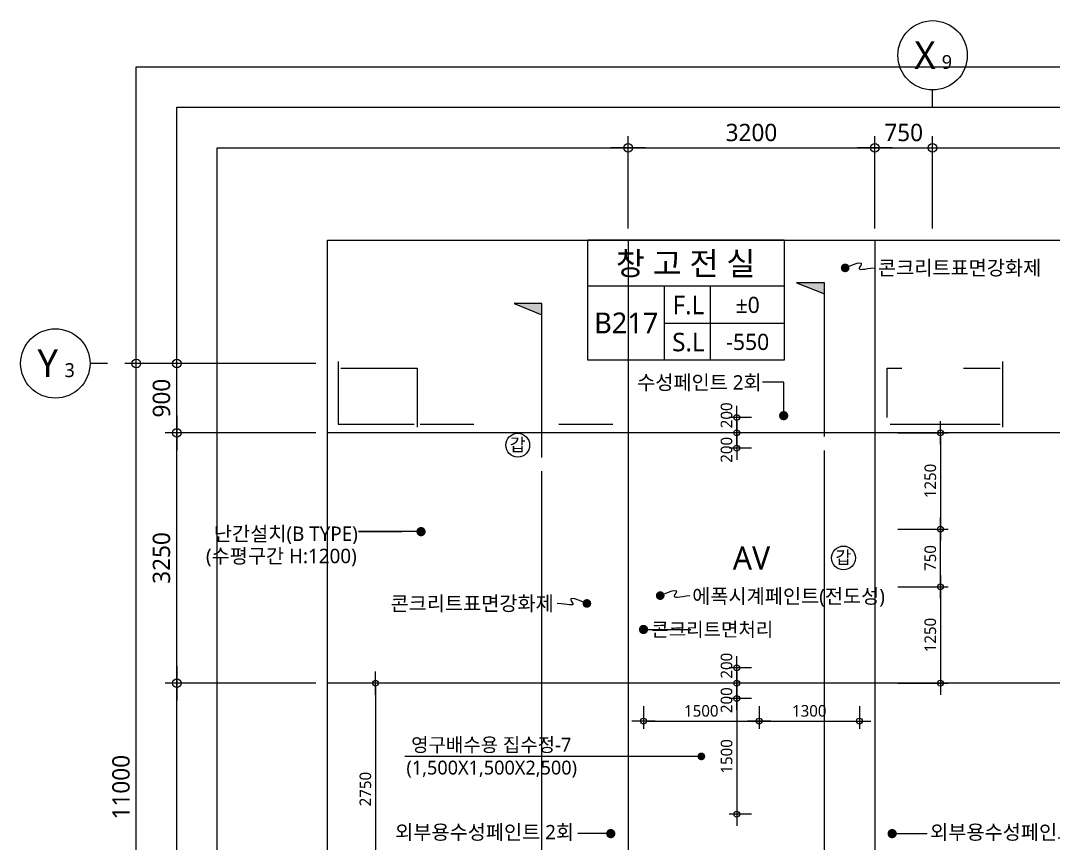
# Model space of a CAD drawing. Header units: millimetres. Extents: x -26983 to 60590, y 825 to 42375.
# Drawn here: x 4271 to 17668, y 31696 to 42375 of the extents above; entities that cross this region are included whole.
import ezdxf
from ezdxf.enums import TextEntityAlignment as Align

# ---------------------------------------------------------------- set-up
doc = ezdxf.new("R2010")
doc.units = ezdxf.units.MM
doc.header["$LTSCALE"] = 100
doc.header["$MEASUREMENT"] = 0
doc.header["$PDSIZE"] = -10
doc.linetypes.add('CEN', pattern=[62, 60, -1, 0, -1])
doc.layers.get('0').update_dxf_attribs({"linetype": 'CONTINUOUS'})
doc.layers.get('Defpoints').update_dxf_attribs({"color": 171, "linetype": 'CONTINUOUS'})
for name, color, linetype in [('CEN(ST)', 1, 'CEN'), ('INS', 251, 'BATTING'), ('LED', 7, 'CONTINUOUS'), ('NDIM', 7, 'CONTINUOUS'), ('SYM', 7, 'CONTINUOUS'), ('SYM(AXIS)', 7, 'CONTINUOUS'), ('TEXT(AXIS)', 2, 'CONTINUOUS'), ('TEXT(MIN)', 7, 'CONTINUOUS'), ('TEXT(NOTE小)', 1, 'CONTINUOUS'), ('TEXT(노트)', 7, 'CONTINUOUS'), ('TEXT(실명)', 3, 'CONTINUOUS'), ('TEXT-기입', 6, 'CONTINUOUS'), ('TITLE', 7, 'CONTINUOUS')]:
    doc.layers.add(name, color=color, linetype=linetype)
doc.styles.add('CGS', font='cgse', dxfattribs={"bigfont": 'cgs'})
doc.styles.add('나눔바른고딕', font='NanumBarunGothic.ttf')
doc.linetypes.add('BATTING', pattern='A,0.0001,-0.1,[134,ltypeshp.shx,S=0.1,R=0,X=-0.1,Y=0],-0.2,[134,ltypeshp.shx,S=0.1,R=180,X=0.1,Y=0],-0.1', length=0.4001)
doc.dimstyles.new('NDIM 1200', dxfattribs={"dimscale": 75, "dimtxt": 3, "dimasz": 1, "dimexe": 2, "dimexo": 2, "dimgap": 1, "dimtad": 1, "dimdec": 0, "dimdsep": 46, "dimtxsty": 'CGS', "dimblk": 'DOT0', "dimcen": 1, "dimdle": 8, "dimclrd": 256, "dimclre": 256, "dimclrt": 256, "dimadec": 0, "dimazin": 0, "dimtfac": 1, "dimtdec": 0, "dimtix": 1, "dimtmove": 2, "dimatfit": 3, "dimldrblk": 'DOT0', "dimfxl": 1, "dimtolj": 1, "dimtzin": 0, "dimlwd": -1, "dimlwe": -1, "dimarcsym": 0})

# ---------------------------------------------------------------- blocks, each defined once
blk = doc.blocks.new('DOT0')
blk.add_line((-3, 0), (3, 0))
at = {"color": 6}
blk.add_circle((0, 0), 0.75, dxfattribs=at)
blk = doc.blocks.new('*D13')
at = {"layer": 'Defpoints', "color": 0, "ltscale": 0.4, "transparency": 16777216}
for p in [(6296, 33775), (8251, 33775), (8251, 27975)]:
    blk.add_point(p, dxfattribs=at)
at = {"layer": 'NDIM', "ltscale": 0.4, "transparency": 16777216}
for p, q in [((8101, 33775), (6146, 33775)), ((6296, 28050), (6296, 33700)), ((8101, 27975), (6146, 27975))]:
    blk.add_line(p, q, dxfattribs=at)
at = {"layer": 'NDIM', "ltscale": 0.4, "transparency": 16777216, "xscale": 75, "yscale": 75, "zscale": 75}
for p, rotation in [((6296, 33775), 90), ((6296, 27975), 270)]:
    blk.add_blockref('DOT0', p, dxfattribs=dict(at, rotation=rotation))
at = {"layer": 'NDIM', "ltscale": 0.4, "transparency": 16777216, "insert": (6098, 30875), "char_height": 225, "attachment_point": 5, "rotation": 90, "style": '나눔바른고딕'}
blk.add_mtext('\\A1;5800', dxfattribs=at)
blk = doc.blocks.new('*D15')
at = {"layer": 'Defpoints', "color": 0, "ltscale": 0.4, "transparency": 16777216}
for p in [(6296, 37025), (8251, 37025), (8251, 33775)]:
    blk.add_point(p, dxfattribs=at)
at = {"layer": 'NDIM', "ltscale": 0.4, "transparency": 16777216}
for p, q in [((8101, 37025), (6146, 37025)), ((6296, 33850), (6296, 36950)), ((8101, 33775), (6146, 33775))]:
    blk.add_line(p, q, dxfattribs=at)
at = {"layer": 'NDIM', "ltscale": 0.4, "transparency": 16777216, "xscale": 75, "yscale": 75, "zscale": 75}
for p, rotation in [((6296, 37025), 90), ((6296, 33775), 270)]:
    blk.add_blockref('DOT0', p, dxfattribs=dict(at, rotation=rotation))
at = {"layer": 'NDIM', "ltscale": 0.4, "transparency": 16777216, "insert": (6098, 35400), "char_height": 225, "attachment_point": 5, "rotation": 90, "style": '나눔바른고딕'}
blk.add_mtext('\\A1;3250', dxfattribs=at)
blk = doc.blocks.new('*D16')
at = {"layer": 'Defpoints', "color": 0, "ltscale": 0.4, "transparency": 16777216}
for p in [(5771, 37925), (8251, 37925), (8251, 26925)]:
    blk.add_point(p, dxfattribs=at)
at = {"layer": 'NDIM', "ltscale": 0.4, "transparency": 16777216}
for p, q in [((8101, 37925), (5621, 37925)), ((5771, 27000), (5771, 37850)), ((8101, 26925), (5621, 26925))]:
    blk.add_line(p, q, dxfattribs=at)
at = {"layer": 'NDIM', "ltscale": 0.4, "transparency": 16777216, "xscale": 75, "yscale": 75, "zscale": 75}
for p, rotation in [((5771, 37925), 90), ((5771, 26925), 270)]:
    blk.add_blockref('DOT0', p, dxfattribs=dict(at, rotation=rotation))
at = {"layer": 'NDIM', "ltscale": 0.4, "transparency": 16777216, "insert": (5573, 32425), "char_height": 225, "attachment_point": 5, "rotation": 90, "style": '나눔바른고딕'}
blk.add_mtext('\\A1;11000', dxfattribs=at)
blk = doc.blocks.new('A$C2F20087E')
at = {"layer": 'SYM(AXIS)'}
blk.add_line((600, 0), (600, 300), dxfattribs=at)
blk.add_circle((600, 900), 600, dxfattribs=at)
blk = doc.blocks.new('*D17')
at = {"layer": 'Defpoints', "color": 0, "ltscale": 0.4, "transparency": 16777216}
for p in [(6296, 37925), (8251, 37925), (8251, 37025)]:
    blk.add_point(p, dxfattribs=at)
at = {"layer": 'NDIM', "ltscale": 0.4, "transparency": 16777216}
for p, q in [((8101, 37925), (6146, 37925)), ((6296, 37100), (6296, 37850)), ((8101, 37025), (6146, 37025))]:
    blk.add_line(p, q, dxfattribs=at)
at = {"layer": 'NDIM', "ltscale": 0.4, "transparency": 16777216, "xscale": 75, "yscale": 75, "zscale": 75}
for p, rotation in [((6296, 37925), 90), ((6296, 37025), 270)]:
    blk.add_blockref('DOT0', p, dxfattribs=dict(at, rotation=rotation))
at = {"layer": 'NDIM', "ltscale": 0.4, "transparency": 16777216, "insert": (6098, 37475), "char_height": 225, "attachment_point": 5, "rotation": 90, "style": '나눔바른고딕'}
blk.add_mtext('\\A1;900', dxfattribs=at)
blk = doc.blocks.new('*D18')
at = {"layer": 'Defpoints', "color": 0, "ltscale": 0.4, "transparency": 16777216}
for p in [(16101, 40725), (15351, 39525), (16101, 39525)]:
    blk.add_point(p, dxfattribs=at)
at = {"layer": 'NDIM', "ltscale": 0.4, "transparency": 16777216}
for p, q in [((15351, 39675), (15351, 40875)), ((16101, 39675), (16101, 40875)), ((15426, 40725), (16026, 40725))]:
    blk.add_line(p, q, dxfattribs=at)
at = {"layer": 'NDIM', "ltscale": 0.4, "transparency": 16777216, "xscale": 75, "yscale": 75, "zscale": 75, "rotation": 180}
blk.add_blockref('DOT0', (15351, 40725), dxfattribs=at)
at = {"layer": 'NDIM', "ltscale": 0.4, "transparency": 16777216, "xscale": 75, "yscale": 75, "zscale": 75}
blk.add_blockref('DOT0', (16101, 40725), dxfattribs=at)
at = {"layer": 'NDIM', "ltscale": 0.4, "transparency": 16777216, "insert": (15726, 40922), "char_height": 225, "attachment_point": 5, "style": '나눔바른고딕'}
blk.add_mtext('\\A1;750', dxfattribs=at)
blk = doc.blocks.new('*D19')
at = {"layer": 'Defpoints', "color": 0, "ltscale": 0.4, "transparency": 16777216}
for p in [(15351, 40725), (12151, 39525), (15351, 39525)]:
    blk.add_point(p, dxfattribs=at)
at = {"layer": 'NDIM', "ltscale": 0.4, "transparency": 16777216}
for p, q in [((12151, 39675), (12151, 40875)), ((15351, 39675), (15351, 40875)), ((12226, 40725), (15276, 40725))]:
    blk.add_line(p, q, dxfattribs=at)
at = {"layer": 'NDIM', "ltscale": 0.4, "transparency": 16777216, "xscale": 75, "yscale": 75, "zscale": 75, "rotation": 180}
blk.add_blockref('DOT0', (12151, 40725), dxfattribs=at)
at = {"layer": 'NDIM', "ltscale": 0.4, "transparency": 16777216, "xscale": 75, "yscale": 75, "zscale": 75}
blk.add_blockref('DOT0', (15351, 40725), dxfattribs=at)
at = {"layer": 'NDIM', "ltscale": 0.4, "transparency": 16777216, "insert": (13751, 40922), "char_height": 225, "attachment_point": 5, "style": '나눔바른고딕'}
blk.add_mtext('\\A1;3200', dxfattribs=at)
blk = doc.blocks.new('갑종방화문표기')
at = {"layer": 'TEXT(NOTE小)'}
blk.add_circle((0, 0), 150, dxfattribs=at)
at = {"layer": 'TEXT(NOTE小)', "style": '나눔바른고딕'}
blk.add_text('갑', height=160, dxfattribs=at).set_placement((-1, 7), align=Align.MIDDLE_CENTER)
blk = doc.blocks.new('SECTION_계단실E1')
at = {"layer": 'SYM'}
blk.add_hatch(color=256, dxfattribs=at).paths.add_polyline_path([(447405, -138925), (447765, -139069), (447765, -138925)])
h = blk.add_hatch(color=256, dxfattribs=at)
h.paths.add_polyline_path([(446917, -152033), (447341, -152457, -0.414214), (447341, -151609)])
h.paths.add_polyline_path([(447341, -152457), (447765, -152882), (447765, -152633, -0.198912)])
h.paths.add_polyline_path([(447341, -151609, -0.198912), (447765, -151433), (447765, -151185)])
at = {"layer": 'Defpoints'}
blk.add_line((447765, -149014), (447765, -141282), dxfattribs=at)
at = {"layer": 'SYM'}
for p, q in [((447405, -138925), (447765, -139069)), ((447765, -138925), (447405, -138925)), ((447765, -140922), (447765, -138925)), ((447765, -141282), (447765, -141102)), ((447765, -149314), (447765, -149014)), ((447765, -151433), (447765, -149614)), ((447765, -151185), (446917, -152033)), ((447765, -152882), (446917, -152033)), ((447165, -152033), (448365, -152033)), ((447765, -152882), (447765, -152633))]:
    blk.add_line(p, q, dxfattribs=at)
blk.add_arc((447765, -152033), 600, 90, 89.7615, dxfattribs=at)
blk = doc.blocks.new('*D33')
at = {"layer": 'Defpoints', "color": 0, "ltscale": 0.4, "transparency": 16777216}
for p in [(9451, 33775), (8874, 31025), (9451, 31025)]:
    blk.add_point(p, dxfattribs=at)
at = {"layer": 'NDIM', "ltscale": 0.4, "transparency": 16777216}
for p, q in [((9351, 33775), (8774, 33775)), ((8874, 33725), (8874, 31075)), ((9351, 31025), (8774, 31025))]:
    blk.add_line(p, q, dxfattribs=at)
at = {"layer": 'NDIM', "ltscale": 0.4, "transparency": 16777216, "xscale": 50, "yscale": 50, "zscale": 50}
for p, rotation in [((8874, 33775), 90), ((8874, 31025), 270)]:
    blk.add_blockref('DOT0', p, dxfattribs=dict(at, rotation=rotation))
at = {"layer": 'NDIM', "ltscale": 0.4, "transparency": 16777216, "insert": (8743, 32400), "char_height": 150, "attachment_point": 5, "rotation": 90, "style": '나눔바른고딕'}
blk.add_mtext('\\A1;2750', dxfattribs=at)
blk = doc.blocks.new('*D44')
at = {"layer": 'Defpoints', "color": 0, "ltscale": 0.4, "transparency": 16777216}
for p in [(13560, 37225), (13851, 37225), (13851, 37025)]:
    blk.add_point(p, dxfattribs=at)
at = {"layer": 'NDIM', "ltscale": 0.4, "transparency": 16777216}
for p, q in [((13751, 37225), (13460, 37225)), ((13560, 37075), (13560, 37175)), ((13751, 37025), (13460, 37025))]:
    blk.add_line(p, q, dxfattribs=at)
at = {"layer": 'NDIM', "ltscale": 0.4, "transparency": 16777216, "xscale": 50, "yscale": 50, "zscale": 50}
for p, rotation in [((13560, 37225), 90), ((13560, 37025), 270)]:
    blk.add_blockref('DOT0', p, dxfattribs=dict(at, rotation=rotation))
at = {"layer": 'NDIM', "ltscale": 0.4, "transparency": 16777216, "insert": (13428, 37252), "char_height": 150, "attachment_point": 5, "rotation": 90, "style": '나눔바른고딕'}
blk.add_mtext('\\A1;200', dxfattribs=at)
blk = doc.blocks.new('*D45')
at = {"layer": 'Defpoints', "color": 0, "ltscale": 0.4, "transparency": 16777216}
for p in [(13851, 37025), (13560, 36825), (13851, 36825)]:
    blk.add_point(p, dxfattribs=at)
at = {"layer": 'NDIM', "ltscale": 0.4, "transparency": 16777216}
for p, q in [((13751, 37025), (13460, 37025)), ((13560, 36975), (13560, 36875)), ((13751, 36825), (13460, 36825))]:
    blk.add_line(p, q, dxfattribs=at)
at = {"layer": 'NDIM', "ltscale": 0.4, "transparency": 16777216, "xscale": 50, "yscale": 50, "zscale": 50}
for p, rotation in [((13560, 37025), 90), ((13560, 36825), 270)]:
    blk.add_blockref('DOT0', p, dxfattribs=dict(at, rotation=rotation))
at = {"layer": 'NDIM', "ltscale": 0.4, "transparency": 16777216, "insert": (13428, 36804), "char_height": 150, "attachment_point": 5, "rotation": 90, "style": '나눔바른고딕'}
blk.add_mtext('\\A1;200', dxfattribs=at)
blk = doc.blocks.new('*D46')
at = {"layer": 'Defpoints', "color": 0, "ltscale": 0.4, "transparency": 16777216}
for p in [(15551, 35775), (16203, 35775), (15551, 35025)]:
    blk.add_point(p, dxfattribs=at)
at = {"layer": 'NDIM', "ltscale": 0.4, "transparency": 16777216}
for p, q in [((15651, 35775), (16303, 35775)), ((16203, 35075), (16203, 35725)), ((15651, 35025), (16303, 35025))]:
    blk.add_line(p, q, dxfattribs=at)
at = {"layer": 'NDIM', "ltscale": 0.4, "transparency": 16777216, "xscale": 50, "yscale": 50, "zscale": 50}
for p, rotation in [((16203, 35775), 90), ((16203, 35025), 270)]:
    blk.add_blockref('DOT0', p, dxfattribs=dict(at, rotation=rotation))
at = {"layer": 'NDIM', "ltscale": 0.4, "transparency": 16777216, "insert": (16072, 35400), "char_height": 150, "attachment_point": 5, "rotation": 90, "style": '나눔바른고딕'}
blk.add_mtext('\\A1;750', dxfattribs=at)
blk = doc.blocks.new('*D47')
at = {"layer": 'Defpoints', "color": 0, "ltscale": 0.4, "transparency": 16777216}
for p in [(15551, 35025), (15551, 33775), (16203, 33775)]:
    blk.add_point(p, dxfattribs=at)
at = {"layer": 'NDIM', "ltscale": 0.4, "transparency": 16777216}
for p, q in [((15651, 35025), (16303, 35025)), ((16203, 34975), (16203, 33825)), ((15651, 33775), (16303, 33775))]:
    blk.add_line(p, q, dxfattribs=at)
at = {"layer": 'NDIM', "ltscale": 0.4, "transparency": 16777216, "xscale": 50, "yscale": 50, "zscale": 50}
for p, rotation in [((16203, 35025), 90), ((16203, 33775), 270)]:
    blk.add_blockref('DOT0', p, dxfattribs=dict(at, rotation=rotation))
at = {"layer": 'NDIM', "ltscale": 0.4, "transparency": 16777216, "insert": (16072, 34400), "char_height": 150, "attachment_point": 5, "rotation": 90, "style": '나눔바른고딕'}
blk.add_mtext('\\A1;1250', dxfattribs=at)
blk = doc.blocks.new('*D48')
at = {"layer": 'Defpoints', "color": 0, "ltscale": 0.4, "transparency": 16777216}
for p in [(15551, 37025), (15551, 35775), (16203, 35775)]:
    blk.add_point(p, dxfattribs=at)
at = {"layer": 'NDIM', "ltscale": 0.4, "transparency": 16777216}
for p, q in [((15651, 37025), (16303, 37025)), ((16203, 36975), (16203, 35825)), ((15651, 35775), (16303, 35775))]:
    blk.add_line(p, q, dxfattribs=at)
at = {"layer": 'NDIM', "ltscale": 0.4, "transparency": 16777216, "xscale": 50, "yscale": 50, "zscale": 50}
for p, rotation in [((16203, 37025), 90), ((16203, 35775), 270)]:
    blk.add_blockref('DOT0', p, dxfattribs=dict(at, rotation=rotation))
at = {"layer": 'NDIM', "ltscale": 0.4, "transparency": 16777216, "insert": (16072, 36400), "char_height": 150, "attachment_point": 5, "rotation": 90, "style": '나눔바른고딕'}
blk.add_mtext('\\A1;1250', dxfattribs=at)
blk = doc.blocks.new('_Dot')
at = {"color": 0, "linetype": 'ByBlock', "lineweight": -2}
blk.add_line((-0.5, 0), (-1, 0), dxfattribs=at)
at = {"color": 0, "linetype": 'ByBlock', "const_width": 0.5}
blk.add_lwpolyline([(-0.25, 0, 1), (0.25, 0, 1)], format="xyb", close=True, dxfattribs=at)
blk = doc.blocks.new('A$C51E23882')
at = {"layer": 'TITLE'}
blk.add_lwpolyline([(8500, 0), (0, 0), (0, 5200), (8500, 5200)], close=True, dxfattribs=at)
for points in [[(8500, 3200), (0, 3200)], [(3300, 3200), (3300, 0)], [(5300, 3200), (5300, 0)], [(3300, 1600), (8500, 1600)]]:
    blk.add_lwpolyline(points, dxfattribs=at)
at = {"layer": 'TITLE', "style": '나눔바른고딕'}
for s, p in [('F.L', (4352, 2378)), ('S.L', (4352, 778))]:
    blk.add_text(s, height=800, dxfattribs=at).set_placement(p, align=Align.MIDDLE)
blk = doc.blocks.new('*D309')
at = {"layer": 'Defpoints', "color": 0, "ltscale": 0.4, "transparency": 16777216}
for p in [(12351, 33575), (13851, 33575), (13851, 33284)]:
    blk.add_point(p, dxfattribs=at)
at = {"layer": 'NDIM', "ltscale": 0.4, "transparency": 16777216}
for p, q in [((12351, 33475), (12351, 33184)), ((13851, 33475), (13851, 33184)), ((12401, 33284), (13801, 33284))]:
    blk.add_line(p, q, dxfattribs=at)
at = {"layer": 'NDIM', "ltscale": 0.4, "transparency": 16777216, "xscale": 50, "yscale": 50, "zscale": 50, "rotation": 180}
blk.add_blockref('DOT0', (12351, 33284), dxfattribs=at)
at = {"layer": 'NDIM', "ltscale": 0.4, "transparency": 16777216, "xscale": 50, "yscale": 50, "zscale": 50}
blk.add_blockref('DOT0', (13851, 33284), dxfattribs=at)
at = {"layer": 'NDIM', "ltscale": 0.4, "transparency": 16777216, "insert": (13101, 33415), "char_height": 150, "attachment_point": 5, "style": '나눔바른고딕'}
blk.add_mtext('\\A1;1500', dxfattribs=at)
blk = doc.blocks.new('*D310')
at = {"layer": 'Defpoints', "color": 0, "ltscale": 0.4, "transparency": 16777216}
for p in [(13851, 33575), (15151, 33575), (15151, 33284)]:
    blk.add_point(p, dxfattribs=at)
at = {"layer": 'NDIM', "ltscale": 0.4, "transparency": 16777216}
for p, q in [((13851, 33475), (13851, 33184)), ((15151, 33475), (15151, 33184)), ((13901, 33284), (15101, 33284))]:
    blk.add_line(p, q, dxfattribs=at)
at = {"layer": 'NDIM', "ltscale": 0.4, "transparency": 16777216, "xscale": 50, "yscale": 50, "zscale": 50, "rotation": 180}
blk.add_blockref('DOT0', (13851, 33284), dxfattribs=at)
at = {"layer": 'NDIM', "ltscale": 0.4, "transparency": 16777216, "xscale": 50, "yscale": 50, "zscale": 50}
blk.add_blockref('DOT0', (15151, 33284), dxfattribs=at)
at = {"layer": 'NDIM', "ltscale": 0.4, "transparency": 16777216, "insert": (14501, 33415), "char_height": 150, "attachment_point": 5, "style": '나눔바른고딕'}
blk.add_mtext('\\A1;1300', dxfattribs=at)
blk = doc.blocks.new('*D312')
at = {"layer": 'Defpoints', "color": 0, "ltscale": 0.4, "transparency": 16777216}
for p in [(13560, 33975), (13851, 33975), (13851, 33775)]:
    blk.add_point(p, dxfattribs=at)
at = {"layer": 'NDIM', "ltscale": 0.4, "transparency": 16777216}
for p, q in [((13751, 33975), (13460, 33975)), ((13560, 33825), (13560, 33925)), ((13751, 33775), (13460, 33775))]:
    blk.add_line(p, q, dxfattribs=at)
at = {"layer": 'NDIM', "ltscale": 0.4, "transparency": 16777216, "xscale": 50, "yscale": 50, "zscale": 50}
for p, rotation in [((13560, 33975), 90), ((13560, 33775), 270)]:
    blk.add_blockref('DOT0', p, dxfattribs=dict(at, rotation=rotation))
at = {"layer": 'NDIM', "ltscale": 0.4, "transparency": 16777216, "insert": (13428, 34002), "char_height": 150, "attachment_point": 5, "rotation": 90, "style": '나눔바른고딕'}
blk.add_mtext('\\A1;200', dxfattribs=at)
blk = doc.blocks.new('*D313')
at = {"layer": 'Defpoints', "color": 0, "ltscale": 0.4, "transparency": 16777216}
for p in [(13851, 33775), (13560, 33575), (13851, 33575)]:
    blk.add_point(p, dxfattribs=at)
at = {"layer": 'NDIM', "ltscale": 0.4, "transparency": 16777216}
for p, q in [((13751, 33775), (13460, 33775)), ((13560, 33725), (13560, 33625)), ((13751, 33575), (13460, 33575))]:
    blk.add_line(p, q, dxfattribs=at)
at = {"layer": 'NDIM', "ltscale": 0.4, "transparency": 16777216, "xscale": 50, "yscale": 50, "zscale": 50}
for p, rotation in [((13560, 33775), 90), ((13560, 33575), 270)]:
    blk.add_blockref('DOT0', p, dxfattribs=dict(at, rotation=rotation))
at = {"layer": 'NDIM', "ltscale": 0.4, "transparency": 16777216, "insert": (13428, 33554), "char_height": 150, "attachment_point": 5, "rotation": 90, "style": '나눔바른고딕'}
blk.add_mtext('\\A1;200', dxfattribs=at)
blk = doc.blocks.new('*D311')
at = {"layer": 'Defpoints', "color": 0, "ltscale": 0.4, "transparency": 16777216}
for p in [(13851, 33575), (13560, 32075), (13851, 32075)]:
    blk.add_point(p, dxfattribs=at)
at = {"layer": 'NDIM', "ltscale": 0.4, "transparency": 16777216}
for p, q in [((13751, 33575), (13460, 33575)), ((13560, 33525), (13560, 32125)), ((13751, 32075), (13460, 32075))]:
    blk.add_line(p, q, dxfattribs=at)
at = {"layer": 'NDIM', "ltscale": 0.4, "transparency": 16777216, "xscale": 50, "yscale": 50, "zscale": 50}
for p, rotation in [((13560, 33575), 90), ((13560, 32075), 270)]:
    blk.add_blockref('DOT0', p, dxfattribs=dict(at, rotation=rotation))
at = {"layer": 'NDIM', "ltscale": 0.4, "transparency": 16777216, "insert": (13429, 32825), "char_height": 150, "attachment_point": 5, "rotation": 90, "style": '나눔바른고딕'}
blk.add_mtext('\\A1;1500', dxfattribs=at)

msp = doc.modelspace()

# ---------------------------------------------------------------- hatches: boundary and pattern name
at = {"layer": 'SYM'}
msp.add_hatch(color=256, dxfattribs=at).paths.add_polyline_path([(10673.9, 38702.1), (11033.9, 38558.1), (11033.9, 38702.1)])

# ---------------------------------------------------------------- linework, layer by layer
at = {"layer": 'CEN(ST)', "ltscale": 10000}
for p, q in [((12151.3, 39525), (12151.3, 24675)), ((15351.3, 39525), (15351.3, 24675)), ((17851.3, 37025), (8251.3, 37025)), ((17851.3, 33775), (8251.3, 33775))]:
    msp.add_line(p, q, dxfattribs=at)
at = {"layer": 'Defpoints'}
msp.add_line((11033.9, 31046.3), (11033.9, 36345.1), dxfattribs=at)
at = {"layer": 'Defpoints', "ltscale": 10000}
for points in [[(5770.5, 41775), (20401.3, 41775), (20401.3, 22125), (5770.5, 22125)], [(6295.5, 41250), (19876.3, 41250), (19876.3, 22650), (6295.5, 22650)], [(6820.5, 40725), (19351.3, 40725), (19351.3, 23175), (6820.5, 23175)], [(8251.3, 39525), (17851.3, 39525), (17851.3, 24675), (8251.3, 24675)]]:
    msp.add_lwpolyline(points, close=True, dxfattribs=at)
at = {"layer": 'INS', "ltscale": 0.9}
for points in [[(8388.8, 37950), (8388.8, 37137.5), (9376.3, 37137.5)], [(17013.8, 37100), (17013.8, 37950)], [(8426.3, 37862.5), (9413.8, 37862.5), (9413.8, 37100)], [(15513.8, 37225), (15513.8, 37862.5), (15701.3, 37862.5)], [(16501.3, 37862.5), (16976.3, 37862.5)], [(9451.3, 37137.5), (10151.3, 37137.5)], [(11251.3, 37137.5), (11951.3, 37137.5)], [(15551.3, 37137.5), (16976.3, 37137.5)]]:
    msp.add_lwpolyline(points, dxfattribs=at)
at = {"layer": 'LED', "const_width": 56.2}
for points in [[(14966.9, 39194, -1), (14966.9, 39137.7, -1)], [(12567.6, 34939.6, -1), (12567.6, 34883.3, -1)], [(11616.2, 34837.8, 1), (11616.2, 34781.5, 1)]]:
    msp.add_lwpolyline(points, format="xyb", close=True, dxfattribs=at)
at = {"layer": 'LED'}
for points in [[(14966.9, 39165.9), (15060.6, 39204.9), (15122.7, 39226), (15158.9, 39232.5), (15174.9, 39227.8), (15176.2, 39215.2), (15168.7, 39198.2), (15157.9, 39180.2), (15149.6, 39164.6), (15148.5, 39154), (15155.3, 39148.2), (15169.9, 39146.5), (15192, 39147.8), (15221.6, 39151.2), (15258.3, 39156), (15302.1, 39161.2), (15352.8, 39165.9)], [(12567.6, 34911.4), (12661.3, 34950.5), (12723.4, 34971.6), (12759.6, 34978.1), (12775.6, 34973.3), (12776.9, 34960.8), (12769.4, 34943.8), (12758.6, 34925.8), (12750.3, 34910.2), (12749.2, 34899.5), (12756, 34893.8), (12770.6, 34892), (12792.7, 34893.3), (12822.3, 34896.8), (12859, 34901.6), (12902.8, 34906.8), (12953.5, 34911.4)], [(11616.2, 34809.7), (11522.4, 34848.7), (11460.3, 34869.8), (11424.1, 34876.3), (11408.2, 34871.6), (11406.8, 34859), (11414.3, 34842), (11425.1, 34824), (11433.4, 34808.4), (11434.6, 34797.8), (11427.8, 34792), (11413.2, 34790.3), (11391, 34791.6), (11361.5, 34795), (11324.7, 34799.8), (11280.9, 34805), (11230.3, 34809.7)]]:
    msp.add_lwpolyline(points, dxfattribs=at)
at = {"layer": 'NDIM', "ltscale": 10000}
for points in [[(12471.3, 34472.4), (12963.3, 34472.4)], [(11806.2, 31822.2), (11500.1, 31822.2)], [(15696.4, 31822.2), (16028.9, 31822.2)]]:
    msp.add_lwpolyline(points, dxfattribs=at)
at = {"layer": 'SYM'}
for p, q in [((10673.9, 38702.1), (11033.9, 38558.1)), ((11033.9, 38702.1), (10673.9, 38702.1)), ((11033.9, 36705.1), (11033.9, 38702.1)), ((11033.9, 36345.1), (11033.9, 36525.1))]:
    msp.add_line(p, q, dxfattribs=at)

# ---------------------------------------------------------------- block references
for name, p, xscale, yscale, zscale in [('A$C2F20087E', (15651.3, 41250), 0.75, 0.75, 0.75), ('A$C51E23882', (11627.6, 37969.1), 0.3, 0.3, 0.3), ('갑종방화문표기', (10718.8, 36863.7), 1.030731055544951, 1.030731055544951, 1.030731055544951), ('갑종방화문표기', (14945.1, 35400), 1.030731055544951, 1.030731055544951, 1.030731055544951)]:
    msp.add_blockref(name, p, dxfattribs=dict(xscale=xscale, yscale=yscale, zscale=zscale))
msp.add_blockref('SECTION_계단실E1', (-433067.4, 177897.5))
at = {"xscale": 0.75, "yscale": 0.75, "zscale": 0.75, "rotation": 89.99999999999932}
msp.add_blockref('A$C2F20087E', (5395.5, 37475), dxfattribs=at)
at = {"layer": 'NDIM', "ltscale": 10000, "yscale": 120, "zscale": 120, "rotation": 180}
for p, xscale in [((12351.3, 34472.4), 120), ((11926.2, 31822.2), -120), ((15576.4, 31822.2), 120)]:
    msp.add_blockref('_Dot', p, dxfattribs=dict(at, xscale=xscale))

# ---------------------------------------------------------------- texts
at = {"layer": 'TEXT(AXIS)', "style": '나눔바른고딕'}
for s, height, p in [('X', 360, (16002.6, 41928)), ('9', 180, (16287, 41838)), ('Y', 360, (4621.8, 37928)), ('3', 180, (4906.2, 37838))]:
    msp.add_text(s, height=height, dxfattribs=at).set_placement(p, align=Align.MIDDLE)
at = {"layer": 'TEXT(MIN)', "style": '나눔바른고딕'}
msp.add_text('AV', height=300, dxfattribs=at).set_placement((13751.3, 35400), align=Align.MIDDLE_CENTER)
msp.add_text('콘크리트면처리', height=180, dxfattribs=at).set_placement((14033.9, 34472.4), align=Align.MIDDLE_RIGHT)
for s, p in [('영구배수용 집수정-7', (9335.9, 32885.7, 0)), ('(1,500X1,500X2,500)', (9275.1, 32589.6, 0))]:
    msp.add_text(s, height=180, dxfattribs=at).set_placement(p)
at = {"layer": 'TEXT(노트)', "style": '나눔바른고딕'}
for s, p in [('콘크리트표면강화제', (15393, 39165.9)), ('에폭시계페인트(전도성)', (12983.2, 34904.3)), ('콘크리트표면강화제', (9069.4, 34809.7))]:
    msp.add_text(s, height=187.5, dxfattribs=at).set_placement(p, align=Align.MIDDLE_LEFT)
for s, p in [('수성페인트 2회', (13883.2, 37678.8)), ('난간설치(B TYPE)', (8644.9, 35715.1)), ('(수평구간 H:1200)', (8630.7, 35426.4)), ('외부용수성페인트 2회', (11449.9, 31840.8)), ('외부용수성페인트 2회', (18390.6, 31840.8))]:
    msp.add_text(s, height=187.5, dxfattribs=at).set_placement(p, align=Align.MIDDLE_RIGHT)
at = {"layer": 'TEXT(실명)', "style": '나눔바른고딕'}
msp.add_text('창 고 전 실', height=300, dxfattribs=at).set_placement((12896.9, 39227.3), align=Align.MIDDLE)
at = {"layer": 'TEXT-기입', "style": '나눔바른고딕'}
for s, height, p in [('±0', 210, (13702.5, 38685.4)), ('B217', 270, (12126.9, 38453.1)), ('-550', 210, (13702.5, 38205.4))]:
    msp.add_text(s, height=height, dxfattribs=at).set_placement(p, align=Align.MIDDLE)

# ---------------------------------------------------------------- dimensions: what is measured, and where the dimension line sits
at = {"layer": 'NDIM', "ltscale": 0.4}
for base, p1, p2, override, picture, middle in [((15351.3, 40725), (12151.3, 39525), (15351.3, 39525), {"dimtxsty": '나눔바른고딕'}, '*D19', (13751.3, 40922.3)), ((16101.3, 40725), (15351.3, 39525), (16101.3, 39525), {"dimtxsty": '나눔바른고딕'}, '*D18', (15726.3, 40922.2)), ((13851.3, 33283.9), (12351.3, 33575), (13851.3, 33575), {"dimscale": 50, "dimtxsty": '나눔바른고딕'}, '*D309', (13101.3, 33415.3)), ((15151.3, 33283.9), (13851.3, 33575), (15151.3, 33575), {"dimscale": 50, "dimtxsty": '나눔바른고딕'}, '*D310', (14501.3, 33415.4))]:
    dim = msp.add_linear_dim(base=base, p1=p1, p2=p2, dimstyle='NDIM 1200', override=override, dxfattribs=at)
    dim.commit()
    dim.dimension.update_dxf_attribs({"geometry": picture, "text_midpoint": middle})
for base, p1, p2, angle, override, picture, middle in [((5770.5, 37925), (8251.3, 26925), (8251.3, 37925), 90, {"dimtxsty": '나눔바른고딕'}, '*D16', (5573.3, 32425)), ((6295.5, 37925), (8251.3, 37025), (8251.3, 37925), 90, {"dimtxsty": '나눔바른고딕'}, '*D17', (6098.2, 37475)), ((6295.5, 37025), (8251.3, 33775), (8251.3, 37025), 90, {"dimtxsty": '나눔바른고딕'}, '*D15', (6098.2, 35400)), ((16203.3, 35775), (15551.3, 37025), (15551.3, 35775), 270, {"dimscale": 50, "dimtxsty": '나눔바른고딕'}, '*D48', (16071.8, 36400)), ((16203.3, 35775), (15551.3, 35025), (15551.3, 35775), 90, {"dimscale": 50, "dimtxsty": '나눔바른고딕'}, '*D46', (16071.8, 35400)), ((16203.3, 33775), (15551.3, 35025), (15551.3, 33775), 270, {"dimscale": 50, "dimtxsty": '나눔바른고딕'}, '*D47', (16071.8, 34400)), ((6295.5, 33775), (8251.3, 27975), (8251.3, 33775), 90, {"dimtxsty": '나눔바른고딕'}, '*D13', (6098.3, 30875)), ((8874.1, 31025), (9451.3, 33775), (9451.3, 31025), 270, {"dimscale": 50, "dimtxsty": '나눔바른고딕'}, '*D33', (8742.7, 32400)), ((13560.1, 32075), (13851.3, 33575), (13851.3, 32075), 270, {"dimscale": 50, "dimtxsty": '나눔바른고딕'}, '*D311', (13428.7, 32825))]:
    dim = msp.add_linear_dim(base=base, p1=p1, p2=p2, angle=angle, dimstyle='NDIM 1200', override=override, dxfattribs=at)
    dim.commit()
    dim.dimension.update_dxf_attribs({"geometry": picture, "text_midpoint": middle})
for base, p1, p2, angle, picture, middle in [((13560.1, 37225), (13851.3, 37025), (13851.3, 37225), 90, '*D44', (13428.2, 37251.6)), ((13560.1, 36825), (13851.3, 37025), (13851.3, 36825), 270, '*D45', (13428.2, 36804.1)), ((13560.1, 33975), (13851.3, 33775), (13851.3, 33975), 90, '*D312', (13428.2, 34001.6)), ((13560.1, 33575), (13851.3, 33775), (13851.3, 33575), 270, '*D313', (13428.2, 33554.1))]:
    dim = msp.add_linear_dim(base=base, p1=p1, p2=p2, angle=angle, dimstyle='NDIM 1200', override={"dimscale": 50, "dimtxsty": '나눔바른고딕'}, dxfattribs=at)
    dim.commit()
    dim.dimension.update_dxf_attribs({"geometry": picture, "text_midpoint": middle, "dimtype": 160})

# ---------------------------------------------------------------- leaders
at = {"layer": 'LED', "ltscale": 10000}
msp.add_leader([(13101.3, 32825), (12151.3, 32825), (9254.5, 32825)], dimstyle='NDIM 1200', override={"dimscale": 20, "dimasz": 5, "dimtad": 0, "dimclrd": 256, "dimldrblk": 'Dot'}, dxfattribs=at)
at = {"layer": 'NDIM', "ltscale": 10000}
for points in [[(14169.2, 37247.5), (14169.2, 37680.9), (13895.2, 37680.9)], [(9464.9, 35742.1), (8654, 35742.1), (9217.3, 35742.1)]]:
    msp.add_leader(points, dimstyle='NDIM 1200', override={"dimscale": 120, "dimasz": 1, "dimgap": 1, "dimtad": 0, "dimldrblk": 'Dot'}, dxfattribs=at)

doc.saveas('drawing.dxf')
